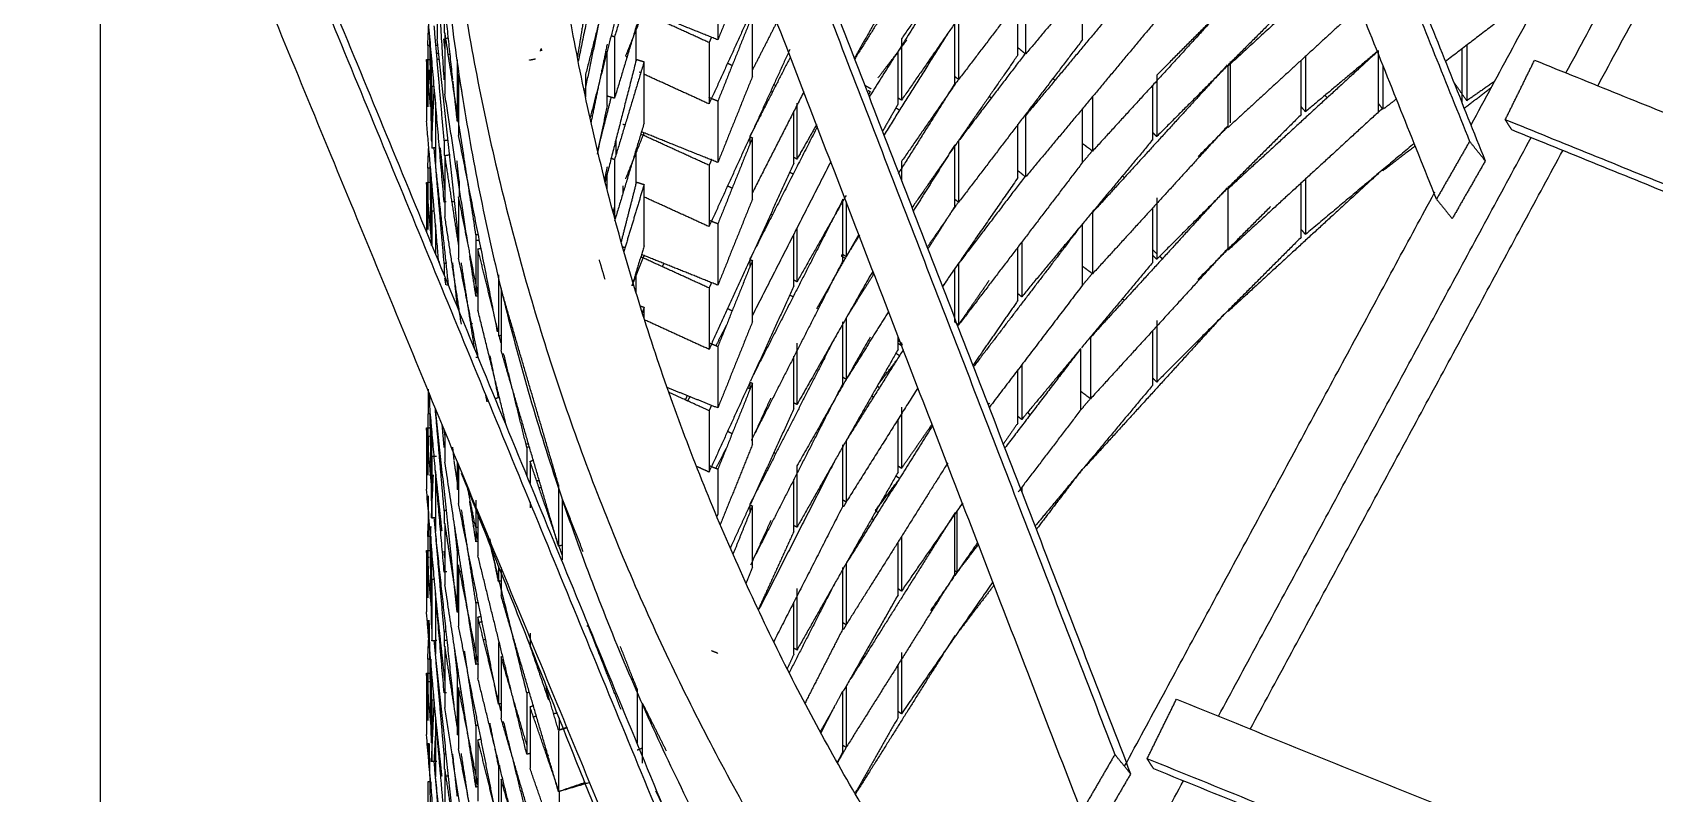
# Model space of a CAD drawing. Header units: millimetres. Extents: x 507.9 to 541, y 40.2 to 69.3.
# Drawn here: x 512.705 to 514.291, y 46.5 to 47.244 of the extents above; entities that cross this region are included whole.
import ezdxf

# ---------------------------------------------------------------- set-up
doc = ezdxf.new("R2010")
doc.units = ezdxf.units.MM
doc.layers.add('Make2D$Visible$Curves', color=7, linetype='Continuous', true_color=0x000000)

msp = doc.modelspace()

# ---------------------------------------------------------------- linework, layer by layer
at = {"layer": 'Make2D$Visible$Curves', "color": 18, "lineweight": -3, "true_color": 0x000000}
for points in [[(513.5639, 48.49888), (513.83715, 47.81827), (514.11039, 47.13766)], [(514.07804, 47.08119), (513.79968, 47.77564), (513.52132, 48.47009)], [(513.58407, 48.4678), (513.85491, 47.79319), (514.12576, 47.11857)], [(513.10106, 48.25327), (513.43227, 47.39569), (513.76349, 46.53811)], [(513.11648, 48.23429), (513.44769, 47.37671), (513.77891, 46.51913)], [(513.73084, 46.48194), (513.39464, 47.35353), (513.05845, 48.22512)], [(513.50866, 46.01484), (513.10515, 46.9946), (512.70163, 47.97436)], [(512.65705, 47.94805), (513.06716, 46.95334), (513.47728, 45.95863)], [(513.52401, 45.99606), (513.12049, 46.97582), (512.71698, 47.95559)], [(514.20467, 47.20466), (514.36685, 47.50482), (514.52903, 47.80499)], [(514.236, 47.19243), (514.39798, 47.49223), (514.55996, 47.79202)], [(514.11194, 47.15387), (514.27444, 47.45462), (514.43693, 47.75537)], [(512.77105, 47.67162), (512.77105, 46.4775), (512.77105, 45.28338)], [(513.10764, 47.19775), (513.10132, 47.29755), (513.09499, 47.39735)], [(513.80437, 47.37655), (513.74042, 47.29989), (513.67647, 47.22323)], [(513.11603, 47.19832), (513.10756, 47.27723), (513.0991, 47.35614)], [(513.59972, 47.36271), (513.5544, 47.29053), (513.50908, 47.21835)], [(513.73192, 47.35719), (513.6713, 47.27767), (513.61069, 47.19816)], [(513.26697, 47.35271), (513.25283, 47.28443), (513.2387, 47.21614)], [(513.6687, 47.34224), (513.61173, 47.26006), (513.55476, 47.17787)], [(513.29529, 47.33688), (513.27285, 47.24886), (513.25041, 47.16084)], [(513.3031, 47.33553), (513.28865, 47.28767), (513.27419, 47.2398)], [(513.40905, 47.32121), (513.39212, 47.27909), (513.37518, 47.23698)], [(513.61264, 47.32137), (513.5837, 47.27962), (513.55476, 47.23787)], [(513.607, 47.31431), (513.56515, 47.24764), (513.52329, 47.18098)], [(513.80421, 47.31634), (513.74016, 47.23957), (513.67612, 47.1628)], [(513.98512, 47.31313), (513.92959, 47.26215), (513.87406, 47.21117)], [(513.10088, 47.2913), (513.10088, 47.26451), (513.10088, 47.23773)], [(513.26697, 47.29271), (513.25589, 47.23919), (513.24481, 47.18567)], [(513.27082, 47.3009), (513.25835, 47.25199), (513.24588, 47.20308)], [(513.37518, 47.29698), (513.37518, 47.26698), (513.37518, 47.23698)], [(513.55143, 47.29413), (513.52989, 47.25626), (513.50836, 47.21839)], [(513.73192, 47.23719), (513.73192, 47.26345), (513.73192, 47.2897)], [(514.18448, 47.29059), (514.13561, 47.25316), (514.08675, 47.21573)], [(513.10759, 47.07833), (513.09894, 47.17795), (513.09029, 47.27758)], [(513.3031, 47.27553), (513.28865, 47.22767), (513.27419, 47.1798)], [(513.6687, 47.22224), (513.6687, 47.24825), (513.6687, 47.27426)], [(513.67625, 47.28297), (513.67625, 47.2532), (513.67625, 47.22342)], [(513.87659, 47.27582), (513.80914, 47.20199), (513.74168, 47.12817)], [(513.94569, 47.2839), (513.87505, 47.21312), (513.80441, 47.14234)], [(513.87718, 47.27526), (513.8408, 47.2388), (513.80441, 47.20234)], [(513.09152, 47.23136), (513.09239, 47.25035), (513.09327, 47.26933)], [(513.10764, 47.25775), (513.10764, 47.25082), (513.10764, 47.24389)], [(513.24407, 47.25841), (513.24096, 47.23921), (513.23785, 47.22001)], [(513.28509, 47.22097), (513.29404, 47.24324), (513.303, 47.26552)], [(513.36659, 47.23428), (513.33344, 47.2494), (513.30029, 47.26452)], [(513.37518, 47.23698), (513.33785, 47.25199), (513.30053, 47.26701)], [(513.40665, 47.2621), (513.38662, 47.21819), (513.36659, 47.17428)], [(513.40905, 47.26121), (513.39212, 47.21909), (513.37518, 47.17698)], [(513.40905, 47.20121), (513.40905, 47.23121), (513.40905, 47.26121)], [(513.61069, 47.25816), (513.61069, 47.22816), (513.61069, 47.19816)], [(514.00279, 47.26936), (513.93854, 47.21037), (513.87428, 47.15137)], [(513.10759, 47.13833), (513.10271, 47.19447), (513.09784, 47.25062)], [(513.13867, 47.04621), (513.12349, 47.14505), (513.10831, 47.24389)], [(513.10831, 47.24389), (513.10831, 47.21389), (513.10831, 47.18389)], [(513.29529, 47.21688), (513.29529, 47.23327), (513.29529, 47.24967)], [(513.43312, 47.25477), (513.42112, 47.23124), (513.40912, 47.20771)], [(513.59979, 47.24283), (513.56881, 47.19348), (513.53783, 47.14414)], [(513.607, 47.19431), (513.607, 47.22431), (513.607, 47.25431)], [(513.80424, 47.25638), (513.74043, 47.17989), (513.67662, 47.1034)], [(513.09152, 47.23136), (513.09152, 47.20136), (513.09152, 47.17136)], [(513.0943, 47.23136), (513.09311, 47.23136), (513.09192, 47.23136)], [(513.09537, 47.13756), (513.09446, 47.18883), (513.09354, 47.24009)], [(513.10156, 47.23137), (513.10054, 47.23137), (513.09951, 47.23137)], [(513.12171, 47.0436), (513.11129, 47.14066), (513.10088, 47.23773)], [(513.10831, 47.22848), (513.10779, 47.23326), (513.10728, 47.23804)], [(513.10933, 47.23864), (513.11055, 47.23877), (513.11176, 47.2389)], [(513.2018, 47.22601), (513.20215, 47.22715), (513.20249, 47.22829)], [(513.20246, 47.22837), (513.20258, 47.22724), (513.2027, 47.2261)], [(513.26697, 47.23271), (513.25908, 47.19462), (513.2512, 47.15653)], [(513.27419, 47.2398), (513.27261, 47.24028), (513.27102, 47.24076)], [(513.27419, 47.2398), (513.27419, 47.2098), (513.27419, 47.1798)], [(513.36897, 47.23948), (513.36778, 47.23688), (513.36659, 47.23428)], [(513.36659, 47.23428), (513.36659, 47.20428), (513.36659, 47.17428)], [(513.44566, 47.22764), (513.42631, 47.18522), (513.40697, 47.1428)], [(513.53197, 47.19984), (513.54597, 47.21821), (513.55998, 47.23658)], [(513.55476, 47.23787), (513.55476, 47.20787), (513.55476, 47.17787)], [(513.73192, 47.23719), (513.6713, 47.15767), (513.61069, 47.07816)], [(513.67625, 47.22297), (513.67247, 47.22612), (513.6687, 47.22927)], [(513.84393, 47.24007), (513.84414, 47.23992), (513.84434, 47.23977)], [(514.02104, 47.22622), (513.98547, 47.19643), (513.9499, 47.16663)], [(514.02138, 47.16643), (514.02138, 47.19643), (514.02138, 47.22643)], [(514.10322, 47.17506), (514.10322, 47.2017), (514.10322, 47.22835)], [(514.10765, 47.23174), (514.10765, 47.20457), (514.10765, 47.1774)], [(513.09029, 47.21758), (513.09289, 47.21768), (513.09549, 47.21778)], [(513.09428, 47.1716), (513.09229, 47.19459), (513.09029, 47.21758)], [(513.09029, 47.21758), (513.09029, 47.18758), (513.09029, 47.15758)], [(513.09548, 47.19116), (513.09518, 47.20791), (513.09488, 47.22465)], [(513.10267, 47.22338), (513.10154, 47.22346), (513.1004, 47.22354)], [(513.10083, 47.21799), (513.10196, 47.21804), (513.10309, 47.21808)], [(513.1138, 47.22258), (513.11281, 47.22265), (513.11181, 47.22273)], [(513.12044, 47.21728), (513.12044, 47.18728), (513.12044, 47.15728)], [(513.19098, 47.21721), (513.19387, 47.21779), (513.19677, 47.21836)], [(513.29529, 47.21688), (513.28016, 47.15754), (513.26503, 47.0982)], [(513.26697, 47.17271), (513.26697, 47.19925), (513.26697, 47.22579)], [(513.3031, 47.21553), (513.28865, 47.16767), (513.27419, 47.1198)], [(513.28509, 47.22097), (513.28598, 47.2207), (513.28687, 47.22043)], [(513.29529, 47.21789), (513.29919, 47.21671), (513.3031, 47.21553)], [(513.3031, 47.15553), (513.3031, 47.18553), (513.3031, 47.21553)], [(513.38922, 47.21175), (513.38713, 47.21281), (513.38504, 47.21388)], [(513.44608, 47.22019), (513.42636, 47.18152), (513.40665, 47.14286)], [(513.55143, 47.17413), (513.55143, 47.19985), (513.55143, 47.22558)], [(513.6687, 47.22224), (513.61696, 47.1476), (513.56522, 47.07297)], [(513.58427, 47.2181), (513.58374, 47.2185), (513.5832, 47.21891)], [(513.67625, 47.22416), (513.64347, 47.18116), (513.61069, 47.13816)], [(513.87343, 47.21236), (513.80755, 47.14026), (513.74168, 47.06817)], [(514.02047, 47.22559), (513.94726, 47.15838), (513.87406, 47.09117)], [(513.87406, 47.21117), (513.87406, 47.1818), (513.87406, 47.15244)], [(513.87659, 47.15582), (513.87659, 47.18582), (513.87659, 47.21582)], [(513.94569, 47.1639), (513.94569, 47.19042), (513.94569, 47.21694)], [(513.9499, 47.2208), (513.9499, 47.19371), (513.9499, 47.16663)], [(514.0257, 47.21176), (514.0257, 47.1907), (514.0257, 47.16964)], [(514.14528, 47.15882), (514.15962, 47.18795), (514.17395, 47.21708)], [(514.17395, 47.21708), (514.83265, 46.95078), (515.49135, 46.68449)], [(513.09255, 47.19379), (513.09287, 47.2007), (513.09319, 47.20762)], [(513.12044, 47.15728), (513.11833, 47.1769), (513.11622, 47.19653)], [(513.12171, 47.20346), (513.12185, 47.20349), (513.122, 47.20352)], [(513.12171, 47.20346), (513.12171, 47.17346), (513.12171, 47.14346)], [(513.12508, 47.1865), (513.12339, 47.19498), (513.12171, 47.20346)], [(513.12272, 47.19871), (513.12231, 47.19868), (513.12189, 47.19866)], [(513.24588, 47.20308), (513.24588, 47.19205), (513.24588, 47.18103)], [(513.29984, 47.20472), (513.29924, 47.20499), (513.29865, 47.20526)], [(513.36659, 47.17428), (513.33485, 47.18876), (513.3031, 47.20323)], [(513.40905, 47.20121), (513.39212, 47.15909), (513.37518, 47.11698)], [(513.38588, 47.2053), (513.38606, 47.20522), (513.38623, 47.20514)], [(513.607, 47.19431), (513.5793, 47.15018), (513.5516, 47.10606)], [(513.61069, 47.19856), (513.58272, 47.15822), (513.55476, 47.11787)], [(513.61069, 47.19816), (513.60884, 47.19955), (513.607, 47.20094)], [(513.70289, 47.19911), (513.70397, 47.19829), (513.70505, 47.19748)], [(513.80441, 47.20234), (513.80441, 47.17234), (513.80441, 47.14234)], [(514.10765, 47.1774), (514.10114, 47.18675), (514.09463, 47.1961)], [(514.13515, 47.19655), (514.1214, 47.18697), (514.10765, 47.1774)], [(513.09429, 47.17158), (513.09474, 47.18126), (513.09519, 47.19094)], [(513.09752, 47.1912), (513.0965, 47.19118), (513.09548, 47.19116)], [(513.09548, 47.19116), (513.09548, 47.16116), (513.09548, 47.13116)], [(513.09549, 47.13757), (513.0967, 47.16371), (513.09791, 47.18985)], [(513.13064, 47.03847), (513.11947, 47.11118), (513.10831, 47.18389)], [(513.12478, 47.18642), (513.12485, 47.18643), (513.12493, 47.18645)], [(513.27091, 47.18125), (513.26423, 47.15504), (513.25754, 47.12883)], [(513.27419, 47.1798), (513.27058, 47.18089), (513.26697, 47.18198)], [(513.37518, 47.17698), (513.37089, 47.17871), (513.36659, 47.18044)], [(513.45934, 47.1862), (513.4343, 47.13709), (513.40926, 47.08798)], [(513.42693, 47.18658), (513.42774, 47.18621), (513.42856, 47.18583)], [(513.43179, 47.19209), (513.43086, 47.19262), (513.42993, 47.19315)], [(513.51876, 47.1927), (513.52189, 47.19092), (513.52502, 47.18914)], [(513.52231, 47.18748), (513.52326, 47.18688), (513.52422, 47.18628)], [(513.52426, 47.18636), (513.5234, 47.18484), (513.52253, 47.18332)], [(513.55476, 47.17787), (513.55309, 47.17903), (513.55143, 47.18018)], [(513.64073, 47.18163), (513.64174, 47.18093), (513.64276, 47.18023)], [(513.74168, 47.18139), (513.74168, 47.15478), (513.74168, 47.12817)], [(513.80047, 47.13925), (513.80047, 47.16588), (513.80047, 47.19251)], [(513.9711, 47.18026), (513.97014, 47.18152), (513.96917, 47.18278)], [(514.03886, 47.17905), (514.03274, 47.17437), (514.02663, 47.16969)], [(514.13175, 47.1902), (514.11849, 47.18004), (514.10522, 47.16989)], [(513.0991, 47.17614), (513.0991, 47.14614), (513.0991, 47.11614)], [(513.26697, 47.17271), (513.26206, 47.14898), (513.25714, 47.12525)], [(513.37518, 47.17698), (513.37518, 47.14698), (513.37518, 47.11698)], [(513.44958, 47.11625), (513.44958, 47.14166), (513.44958, 47.16707)], [(513.45257, 47.17491), (513.45257, 47.14759), (513.45257, 47.12027)], [(513.55143, 47.17413), (513.54387, 47.16084), (513.53631, 47.14755)], [(513.5494, 47.17047), (513.55125, 47.16931), (513.55311, 47.16814)], [(513.67612, 47.1628), (513.67587, 47.16301), (513.67563, 47.16321)], [(513.67612, 47.1628), (513.67612, 47.13322), (513.67612, 47.10363)], [(513.73192, 47.11719), (513.73192, 47.14344), (513.73192, 47.16969)], [(513.94569, 47.1639), (513.87505, 47.09312), (513.80441, 47.02234)], [(514.02138, 47.16643), (513.94772, 47.0988), (513.87406, 47.03117)], [(513.9499, 47.16663), (513.9478, 47.16914), (513.94569, 47.17165)], [(514.02556, 47.17001), (514.02344, 47.16823), (514.02132, 47.16645)], [(514.0257, 47.16898), (514.02354, 47.17179), (514.02138, 47.17461)], [(513.10222, 47.02019), (513.09625, 47.08888), (513.09029, 47.15758)], [(513.12196, 47.15744), (513.1212, 47.15736), (513.12044, 47.15728)], [(513.3031, 47.15553), (513.28865, 47.10767), (513.27419, 47.0598)], [(513.28437, 47.1535), (513.28339, 47.1539), (513.2824, 47.1543)], [(513.37518, 47.11698), (513.33785, 47.13199), (513.30053, 47.14701)], [(513.47243, 47.15187), (513.43954, 47.08737), (513.40665, 47.02286)], [(513.47192, 47.1543), (513.46224, 47.13728), (513.45257, 47.12027)], [(513.6687, 47.10224), (513.6687, 47.1284), (513.6687, 47.15456)], [(513.87323, 47.15214), (513.80746, 47.08016), (513.74168, 47.00817)], [(513.87384, 47.1519), (513.85939, 47.13743), (513.84495, 47.12296)], [(513.87406, 47.15117), (513.87369, 47.15158), (513.87332, 47.15198)], [(515.49107, 46.61339), (514.81818, 46.8861), (514.14528, 47.15882)], [(514.15168, 47.14894), (514.14848, 47.15388), (514.14528, 47.15882)], [(515.49746, 46.60351), (514.82457, 46.87623), (514.15168, 47.14894)], [(513.09152, 47.11136), (513.09201, 47.12208), (513.09251, 47.1328)], [(513.09923, 47.13123), (513.09736, 47.13119), (513.09548, 47.13116)], [(513.0991, 47.11614), (513.09844, 47.12367), (513.09779, 47.1312)], [(513.10831, 47.09031), (513.1061, 47.11085), (513.1039, 47.13139)], [(513.11153, 47.13848), (513.10956, 47.1384), (513.10759, 47.13833)], [(513.10759, 47.13833), (513.10759, 47.13111), (513.10759, 47.12389)], [(513.15982, 46.95155), (513.14076, 47.0475), (513.12171, 47.14346)], [(513.27561, 47.13968), (513.27561, 47.13209), (513.27561, 47.12449)], [(513.28509, 47.10097), (513.29418, 47.12359), (513.30328, 47.14621)], [(513.36659, 47.11428), (513.33325, 47.12948), (513.29991, 47.14469)], [(513.40665, 47.1421), (513.38662, 47.09819), (513.36659, 47.05428)], [(513.40905, 47.14121), (513.39212, 47.09909), (513.37518, 47.05698)], [(513.4062, 47.14235), (513.40763, 47.14178), (513.40905, 47.14121)], [(513.40665, 47.14286), (513.40665, 47.13904), (513.40665, 47.13522)], [(513.40905, 47.08121), (513.40905, 47.11121), (513.40905, 47.14121)], [(513.60663, 47.13371), (513.58648, 47.10162), (513.56633, 47.06953)], [(513.607, 47.07431), (513.607, 47.10431), (513.607, 47.13431)], [(513.61069, 47.13816), (513.61069, 47.10816), (513.61069, 47.07816)], [(513.80047, 47.13925), (513.73641, 47.06246), (513.67235, 46.98567)], [(513.74168, 47.12817), (513.7368, 47.1318), (513.73192, 47.13542)], [(513.80441, 47.14234), (513.80244, 47.14431), (513.80047, 47.14628)], [(513.86481, 46.57563), (514.01764, 46.85848), (514.17046, 47.14133)], [(514.05631, 47.13576), (514.0031, 47.0912), (513.9499, 47.04663)], [(514.05744, 47.13328), (514.04157, 47.12113), (514.0257, 47.10898)], [(514.11039, 47.13766), (514.09422, 47.10942), (514.07804, 47.08119)], [(514.12576, 47.11857), (514.11808, 47.12811), (514.11039, 47.13766)], [(513.09517, 47.0358), (513.09443, 47.07704), (513.0937, 47.11828)], [(513.11178, 46.99791), (513.10544, 47.05702), (513.0991, 47.11614)], [(513.10831, 47.12389), (513.11084, 47.12428), (513.11337, 47.12467)], [(513.10831, 47.12389), (513.10831, 47.09389), (513.10831, 47.06389)], [(513.12167, 47.03691), (513.11499, 47.0804), (513.10831, 47.12389)], [(513.12222, 47.09887), (513.12116, 47.10874), (513.1201, 47.1186)], [(513.27419, 47.1198), (513.27277, 47.12023), (513.27134, 47.12066)], [(513.27419, 47.1198), (513.27419, 47.09143), (513.27419, 47.06306)], [(513.29529, 47.09688), (513.29529, 47.11327), (513.29529, 47.12967)], [(513.36922, 47.12004), (513.36791, 47.11716), (513.36659, 47.11428)], [(513.44958, 47.11625), (513.40809, 47.02526), (513.36659, 46.93428)], [(513.4856, 47.11771), (513.44736, 47.0427), (513.40911, 46.96769)], [(513.45257, 47.12027), (513.45108, 47.12112), (513.44958, 47.12197)], [(513.55476, 47.11787), (513.55476, 47.10869), (513.55476, 47.0995)], [(513.73192, 47.11719), (513.6713, 47.03767), (513.61069, 46.95816)], [(513.74124, 47.12825), (513.73661, 47.1227), (513.73197, 47.11714)], [(513.89591, 46.56298), (514.04888, 46.8461), (514.20184, 47.12922)], [(514.12576, 47.11857), (514.10958, 47.09033), (514.0934, 47.06209)], [(513.09152, 47.11136), (513.09152, 47.08136), (513.09152, 47.05136)], [(513.09427, 47.11136), (513.09289, 47.11136), (513.09152, 47.11136)], [(513.09564, 47.06934), (513.09534, 47.08609), (513.09504, 47.10284)], [(513.10759, 47.01833), (513.10353, 47.06503), (513.09948, 47.11173)], [(513.26697, 47.11271), (513.26574, 47.10677), (513.26451, 47.10082)], [(513.26697, 47.09058), (513.26697, 47.09822), (513.26697, 47.10585)], [(513.28652, 47.10054), (513.28663, 47.10051), (513.28673, 47.10047)], [(513.36659, 47.11428), (513.36659, 47.08428), (513.36659, 47.05428)], [(513.44559, 47.1075), (513.44726, 47.10665), (513.44893, 47.10579)], [(513.6687, 47.10224), (513.63192, 47.04918), (513.59514, 46.99612)], [(513.67612, 47.10399), (513.6434, 47.06107), (513.61069, 47.01816)], [(513.67612, 47.1028), (513.67241, 47.1059), (513.6687, 47.10899)], [(513.77104, 47.1038), (513.77201, 47.103), (513.77297, 47.10219)], [(514.02138, 47.10643), (513.94772, 47.0388), (513.87406, 46.97117)], [(513.9499, 47.1008), (513.9499, 47.07371), (513.9499, 47.04663)], [(514.0257, 47.10898), (514.02543, 47.10933), (514.02516, 47.10968)], [(513.09029, 47.09758), (513.09302, 47.09768), (513.09575, 47.09779)], [(513.09504, 47.04284), (513.09267, 47.07021), (513.09029, 47.09758)], [(513.09029, 47.09758), (513.09029, 47.07337), (513.09029, 47.04915)], [(513.14088, 46.98692), (513.13129, 47.03519), (513.12171, 47.08346)], [(513.12171, 47.08346), (513.12171, 47.05346), (513.12171, 47.02346)], [(513.12222, 47.09887), (513.12222, 47.09116), (513.12222, 47.08346)], [(513.29529, 47.09688), (513.28797, 47.06818), (513.28065, 47.03947)], [(513.2824, 47.0943), (513.2824, 47.0907), (513.2824, 47.0871)], [(513.3031, 47.09553), (513.29321, 47.06278), (513.28332, 47.03003)], [(513.29529, 47.09789), (513.29919, 47.09671), (513.3031, 47.09553)], [(513.3031, 47.03553), (513.3031, 47.06553), (513.3031, 47.09553)], [(513.38917, 47.09177), (513.38705, 47.09285), (513.38493, 47.09393)], [(513.40996, 47.08938), (513.40951, 47.08839), (513.40906, 47.0874)], [(513.50057, 47.0847), (513.47657, 47.04248), (513.45257, 47.00027)], [(513.58427, 47.0981), (513.58374, 47.0985), (513.5832, 47.09891)], [(513.8734, 47.09232), (513.80656, 47.01917), (513.73972, 46.94603)], [(513.77302, 46.52658), (513.92458, 46.8071), (514.07614, 47.08761)], [(513.87406, 47.09117), (513.8739, 47.09134), (513.87375, 47.09151)], [(513.87406, 47.09117), (513.87406, 47.0614), (513.87406, 47.03162)], [(513.87463, 47.09117), (513.87463, 47.09242), (513.87463, 47.09367)], [(513.94569, 47.0439), (513.94569, 47.07042), (513.94569, 47.09694)], [(514.07634, 47.08776), (514.07577, 47.08733), (514.0752, 47.08689)], [(513.09808, 47.06939), (513.09686, 47.06937), (513.09564, 47.06934)], [(513.09564, 47.06934), (513.09564, 47.05276), (513.09564, 47.03617)], [(513.10958, 47.07841), (513.10859, 47.07837), (513.10759, 47.07833)], [(513.11794, 47.07873), (513.11675, 47.07869), (513.11557, 47.07864)], [(513.27419, 47.07413), (513.27347, 47.07128), (513.27274, 47.06844)], [(513.36659, 47.05428), (513.33488, 47.06874), (513.30317, 47.0832)], [(513.40905, 47.08121), (513.39212, 47.03909), (513.37518, 46.99698)], [(513.49749, 47.08103), (513.4537, 46.99515), (513.40991, 46.90926)], [(513.49749, 47.02103), (513.49749, 47.05103), (513.49749, 47.08103)], [(513.50065, 47.0787), (513.50065, 47.05181), (513.50065, 47.02492)], [(513.61049, 47.07827), (513.59533, 47.05641), (513.58018, 47.03454)], [(513.607, 47.07431), (513.59397, 47.05356), (513.58095, 47.03281)], [(513.61069, 47.07816), (513.60884, 47.07955), (513.607, 47.08094)], [(513.74168, 47.06817), (513.74168, 47.03854), (513.74168, 47.00891)], [(513.80047, 47.01925), (513.80047, 47.0459), (513.80047, 47.07254)], [(513.80441, 47.08234), (513.80441, 47.05234), (513.80441, 47.02234)], [(513.91584, 47.07399), (513.8802, 47.03828), (513.84456, 47.00257)], [(514.07804, 47.08119), (514.08572, 47.07164), (514.0934, 47.06209)], [(513.0991, 47.05614), (513.0991, 47.04198), (513.0991, 47.02782)], [(513.12442, 46.959), (513.11636, 47.01145), (513.10831, 47.06389)], [(513.37518, 47.05698), (513.37089, 47.05871), (513.36659, 47.06044)], [(513.37518, 47.05698), (513.37518, 47.02698), (513.37518, 46.99698)], [(513.42693, 47.06658), (513.42774, 47.06621), (513.42856, 47.06583)], [(513.45257, 47.05292), (513.45257, 47.0266), (513.45257, 47.00027)], [(513.73192, 47.05719), (513.67864, 46.98729), (513.62535, 46.9174)], [(513.73192, 46.99719), (513.73192, 47.02719), (513.73192, 47.05719)], [(513.84572, 47.06204), (513.84532, 47.06248), (513.84491, 47.06292)], [(513.9499, 47.04663), (513.94783, 47.0491), (513.94576, 47.05157)], [(513.14107, 47.04658), (513.13987, 47.04639), (513.13867, 47.04621)], [(513.13867, 47.04621), (513.13867, 47.01621), (513.13867, 46.98621)], [(513.14205, 47.041), (513.14061, 47.04084), (513.13917, 47.04069)], [(513.44958, 46.99625), (513.44958, 47.02166), (513.44958, 47.04707)], [(513.51303, 47.04661), (513.49235, 47.01024), (513.47168, 46.97388)], [(513.4767, 47.03996), (513.47615, 47.04031), (513.4756, 47.04066)], [(513.51375, 47.04579), (513.50749, 47.03582), (513.50123, 47.02584)], [(513.67235, 47.03905), (513.67235, 47.01236), (513.67235, 46.98567)], [(513.94569, 47.0439), (513.87505, 46.97312), (513.80441, 46.90234)], [(513.10321, 47.01777), (513.10309, 47.01892), (513.10297, 47.02007)], [(513.14095, 46.92656), (513.13133, 46.97501), (513.12171, 47.02346)], [(513.13867, 46.98621), (513.13562, 47.00605), (513.13257, 47.02589)], [(513.14057, 47.03246), (513.14211, 47.03284), (513.14365, 47.03322)], [(513.14057, 47.03246), (513.14057, 47.00246), (513.14057, 46.97246)], [(513.16034, 46.95218), (513.15046, 46.99232), (513.14057, 47.03246)], [(513.25912, 47.02177), (513.26189, 47.01231), (513.26467, 47.00285)], [(513.28437, 47.0335), (513.28339, 47.0339), (513.2824, 47.0343)], [(513.3031, 47.03553), (513.29775, 47.01781), (513.2924, 47.00008)], [(513.29271, 46.99993), (513.29798, 47.01304), (513.30326, 47.02616)], [(513.36659, 46.99428), (513.33321, 47.0095), (513.29984, 47.02472)], [(513.37518, 46.99698), (513.33794, 47.01196), (513.30069, 47.02694)], [(513.40905, 47.02121), (513.39212, 46.97909), (513.37518, 46.93698)], [(513.40665, 47.02286), (513.40665, 47.01904), (513.40665, 47.01522)], [(513.40667, 47.02216), (513.40786, 47.02168), (513.40905, 47.02121)], [(513.40905, 46.96121), (513.40905, 46.99121), (513.40905, 47.02121)], [(513.49749, 47.02103), (513.45331, 46.93437), (513.40912, 46.84771)], [(513.49597, 47.02566), (513.49634, 47.02545), (513.4967, 47.02525)], [(513.49629, 47.02603), (513.49665, 47.02662), (513.49702, 47.0272)], [(513.50065, 47.02492), (513.49884, 47.02606), (513.49702, 47.0272)], [(513.49734, 47.02489), (513.4986, 47.02417), (513.49986, 47.02345)], [(513.6687, 46.98224), (513.6687, 47.00825), (513.6687, 47.03426)], [(513.71185, 47.03033), (513.71119, 47.03082), (513.71053, 47.03131)], [(513.87463, 47.03367), (513.80717, 46.95985), (513.73972, 46.88603)], [(513.80047, 47.03159), (513.80244, 47.02979), (513.80441, 47.028)], [(513.80441, 47.02234), (513.80245, 47.0243), (513.80049, 47.02625)], [(513.80737, 47.0253), (513.80868, 47.02411), (513.80998, 47.02292)], [(513.87406, 47.03117), (513.87383, 47.03142), (513.8736, 47.03167)], [(513.11011, 47.01843), (513.10885, 47.01838), (513.10759, 47.01833)], [(513.10759, 47.01833), (513.10759, 47.01274), (513.10759, 47.00715)], [(513.12044, 46.97728), (513.11821, 46.99804), (513.11598, 47.0188)], [(513.13733, 46.93494), (513.13087, 46.97697), (513.12442, 47.01899)], [(513.16066, 47.00729), (513.16066, 46.97729), (513.16066, 46.94729)], [(513.29529, 46.98943), (513.29529, 46.99955), (513.29529, 47.00967)], [(513.32104, 47.01511), (513.32181, 47.01662), (513.32258, 47.01814)], [(513.52682, 47.01086), (513.48969, 46.94556), (513.45257, 46.88027)], [(513.52765, 47.00793), (513.51442, 46.98684), (513.50118, 46.96576)], [(513.52564, 47.00879), (513.52691, 47.00807), (513.52818, 47.00735)], [(513.607, 46.96092), (513.607, 46.98708), (513.607, 47.01324)], [(513.61069, 47.01816), (513.61069, 46.98816), (513.61069, 46.95816)], [(513.80047, 47.01925), (513.76558, 46.97743), (513.7307, 46.93561)], [(513.74168, 47.00817), (513.73681, 47.01179), (513.73194, 47.0154)], [(513.7412, 47.0082), (513.73659, 47.00267), (513.73197, 46.99714)], [(513.10933, 46.99723), (513.10882, 47.00056), (513.10831, 47.00389)], [(513.10977, 46.99728), (513.11085, 46.9974), (513.11193, 46.99751)], [(513.1527, 46.98837), (513.15218, 46.98829), (513.15166, 46.98821)], [(513.16316, 46.99364), (513.16316, 46.96364), (513.16316, 46.93364)], [(513.21942, 46.80172), (513.19129, 46.89768), (513.16316, 46.99364)], [(513.29218, 46.99937), (513.29173, 46.99788), (513.29128, 46.9964)], [(513.29129, 46.99639), (513.29183, 46.99773), (513.29237, 46.99908)], [(513.36897, 46.99948), (513.36778, 46.99688), (513.36659, 46.99428)], [(513.36659, 46.99428), (513.36659, 46.96428), (513.36659, 46.93428)], [(513.44958, 46.99625), (513.42838, 46.94976), (513.40718, 46.90327)], [(513.45257, 47.00027), (513.45126, 47.00101), (513.44996, 47.00175)], [(513.59985, 47.00291), (513.59765, 46.99942), (513.59546, 46.99592)], [(513.64052, 47.00159), (513.62515, 46.97941), (513.60977, 46.95723)], [(513.73192, 46.99719), (513.68639, 46.93746), (513.64086, 46.87774)], [(513.67235, 46.98567), (513.67052, 46.9872), (513.6687, 46.98872)], [(513.12044, 46.97728), (513.12044, 46.97662), (513.12044, 46.97596)], [(513.14057, 46.9865), (513.13962, 46.98636), (513.13867, 46.98621)], [(513.16839, 46.85952), (513.15448, 46.91599), (513.14057, 46.97246)], [(513.29936, 46.97666), (513.30123, 46.9761), (513.3031, 46.97553)], [(513.3031, 46.97553), (513.30228, 46.97282), (513.30146, 46.9701)], [(513.3031, 46.96432), (513.3031, 46.96993), (513.3031, 46.97553)], [(513.38918, 46.97176), (513.38695, 46.9729), (513.38472, 46.97404)], [(513.44559, 46.9875), (513.44741, 46.98657), (513.44924, 46.98564)], [(513.6687, 46.98224), (513.64671, 46.95053), (513.62473, 46.91881)], [(513.77096, 46.98387), (513.7719, 46.98308), (513.77285, 46.98229)], [(513.13493, 46.9594), (513.13444, 46.95938), (513.13395, 46.95937)], [(513.36659, 46.93428), (513.33516, 46.94861), (513.30373, 46.96295)], [(513.37352, 46.93803), (513.37855, 46.9479), (513.38358, 46.95777)], [(513.40905, 46.96121), (513.39212, 46.91909), (513.37518, 46.87698)], [(513.40991, 46.96926), (513.40948, 46.96832), (513.40905, 46.96738)], [(513.49749, 46.90103), (513.49749, 46.93103), (513.49749, 46.96103)], [(513.54218, 46.97106), (513.52142, 46.93799), (513.50065, 46.90492)], [(513.50065, 46.96492), (513.50065, 46.93492), (513.50065, 46.90492)], [(513.61069, 46.95816), (513.60885, 46.95955), (513.60701, 46.96093)], [(513.86999, 46.96825), (513.80264, 46.89433), (513.73529, 46.82041)], [(513.80441, 46.96234), (513.80441, 46.93234), (513.80441, 46.90234)], [(513.16339, 46.94783), (513.16203, 46.94756), (513.16066, 46.94729)], [(513.16316, 46.94075), (513.16233, 46.9441), (513.16151, 46.94746)], [(513.48902, 46.94442), (513.44783, 46.86364), (513.40665, 46.78286)], [(513.52418, 46.94621), (513.48837, 46.88324), (513.45257, 46.82027)], [(513.55143, 46.93413), (513.55143, 46.9406), (513.55143, 46.94707)], [(513.55476, 46.94038), (513.55309, 46.94164), (513.55143, 46.9429)], [(513.55476, 46.94079), (513.55476, 46.93933), (513.55476, 46.93787)], [(513.73972, 46.94603), (513.73972, 46.91639), (513.73972, 46.88676)], [(513.80047, 46.89925), (513.80047, 46.92588), (513.80047, 46.95251)], [(513.84591, 46.94183), (513.84541, 46.94237), (513.84491, 46.94292)], [(513.14122, 46.9266), (513.13994, 46.92641), (513.13867, 46.92621)], [(513.16066, 46.88729), (513.15664, 46.90755), (513.15262, 46.92781)], [(513.21942, 46.74172), (513.19129, 46.83768), (513.16316, 46.93364)], [(513.1884, 46.83827), (513.17706, 46.88432), (513.16572, 46.93036)], [(513.17917, 46.93243), (513.1791, 46.93242), (513.17902, 46.93241)], [(513.37518, 46.93698), (513.37089, 46.93871), (513.36659, 46.94044)], [(513.37518, 46.93698), (513.37518, 46.90698), (513.37518, 46.87698)], [(513.44958, 46.87625), (513.44958, 46.90192), (513.44958, 46.9276)], [(513.45257, 46.94027), (513.45257, 46.91027), (513.45257, 46.88027)], [(513.55143, 46.93413), (513.502, 46.8472), (513.45257, 46.76027)], [(513.55655, 46.93395), (513.52886, 46.88985), (513.50118, 46.84576)], [(513.54936, 46.9305), (513.55116, 46.92937), (513.55296, 46.92824)], [(513.55476, 46.93787), (513.55325, 46.93892), (513.55173, 46.93997)], [(513.55564, 46.93915), (513.5552, 46.93851), (513.55476, 46.93787)], [(513.73017, 46.93518), (513.69306, 46.8865), (513.65595, 46.83782)], [(513.73024, 46.93506), (513.70129, 46.90037), (513.67235, 46.86567)], [(513.73024, 46.87527), (513.73024, 46.90527), (513.73024, 46.93527)], [(513.47659, 46.92003), (513.47607, 46.92036), (513.47555, 46.92069)], [(513.53181, 46.89963), (513.54086, 46.91151), (513.54991, 46.92338)], [(513.6687, 46.86224), (513.6687, 46.88825), (513.6687, 46.91426)], [(513.67235, 46.91905), (513.67235, 46.89236), (513.67235, 46.86567)], [(513.7097, 46.90832), (513.70915, 46.90873), (513.70861, 46.90913)], [(513.1076, 46.7165), (513.09984, 46.80588), (513.09208, 46.89525)], [(513.09208, 46.89525), (513.09208, 46.88331), (513.09208, 46.87136)], [(513.37518, 46.87698), (513.35041, 46.88694), (513.32564, 46.8969)], [(513.40665, 46.9021), (513.38662, 46.85819), (513.36659, 46.81428)], [(513.40905, 46.90121), (513.39212, 46.85909), (513.37518, 46.81698)], [(513.40467, 46.89673), (513.40554, 46.89633), (513.4064, 46.89594)], [(513.40665, 46.90286), (513.40665, 46.89934), (513.40665, 46.89583)], [(513.40677, 46.90212), (513.40791, 46.90166), (513.40905, 46.90121)], [(513.40905, 46.84121), (513.40905, 46.87121), (513.40905, 46.90121)], [(513.49749, 46.90103), (513.45328, 46.81432), (513.40907, 46.72761)], [(513.50065, 46.90492), (513.49907, 46.90592), (513.49749, 46.90691)], [(513.57085, 46.89672), (513.53575, 46.84082), (513.50065, 46.78492)], [(513.53316, 46.89669), (513.53219, 46.89743), (513.53121, 46.89816)], [(513.73972, 46.88603), (513.73499, 46.88954), (513.73025, 46.89306)], [(513.80047, 46.89925), (513.76622, 46.8582), (513.73198, 46.81715)], [(513.80441, 46.90234), (513.80244, 46.90431), (513.80047, 46.90628)], [(513.09372, 46.87734), (513.09361, 46.88339), (513.0935, 46.88945)], [(513.14958, 46.8831), (513.14889, 46.88659), (513.14819, 46.89008)], [(513.15763, 46.88615), (513.15956, 46.88692), (513.1615, 46.88769)], [(513.36659, 46.87428), (513.34705, 46.88319), (513.3275, 46.89211)], [(513.3436, 46.88486), (513.34461, 46.88706), (513.34561, 46.88927)], [(513.346, 46.88407), (513.3471, 46.88621), (513.34819, 46.88836)], [(513.369, 46.87956), (513.3678, 46.87692), (513.36659, 46.87428)], [(513.42687, 46.88644), (513.41743, 46.86574), (513.40799, 46.84505)], [(513.45257, 46.88027), (513.45108, 46.88112), (513.44958, 46.88197)], [(513.52564, 46.88879), (513.52658, 46.88826), (513.52752, 46.88772)], [(513.55476, 46.87787), (513.55476, 46.84787), (513.55476, 46.81787)], [(513.64061, 46.88172), (513.64005, 46.88091), (513.63949, 46.88011)], [(513.73944, 46.88609), (513.73489, 46.88064), (513.73034, 46.87518)], [(513.09152, 46.87136), (513.09152, 46.84136), (513.09152, 46.81136)], [(513.09358, 46.87136), (513.09255, 46.87136), (513.09152, 46.87136)], [(513.09564, 46.76934), (513.09473, 46.82024), (513.09383, 46.87114)], [(513.1076, 46.7765), (513.1033, 46.82611), (513.09899, 46.87572)], [(513.12044, 46.67728), (513.10977, 46.77671), (513.0991, 46.87614)], [(513.36659, 46.87428), (513.36659, 46.84428), (513.36659, 46.81428)], [(513.44958, 46.87625), (513.42829, 46.82956), (513.407, 46.78288)], [(513.55143, 46.81413), (513.55143, 46.84), (513.55143, 46.86587)], [(513.6687, 46.86224), (513.66154, 46.85191), (513.65437, 46.84158)], [(513.67235, 46.86567), (513.67052, 46.8672), (513.6687, 46.86872)], [(513.73024, 46.87527), (513.69957, 46.83503), (513.66889, 46.7948)], [(513.68064, 46.87021), (513.67936, 46.87137), (513.67808, 46.87254)], [(513.09029, 46.85758), (513.09271, 46.85767), (513.09513, 46.85777)], [(513.09487, 46.80479), (513.09258, 46.83118), (513.09029, 46.85758)], [(513.09029, 46.85758), (513.09029, 46.82758), (513.09029, 46.79758)], [(513.09208, 46.84931), (513.09262, 46.84932), (513.09315, 46.84933)], [(513.09236, 46.83389), (513.09222, 46.8416), (513.09208, 46.84931)], [(513.09564, 46.82934), (513.09536, 46.84505), (513.09508, 46.86075)], [(513.10759, 46.83833), (513.10666, 46.84907), (513.10572, 46.8598)], [(513.10831, 46.85031), (513.10807, 46.85249), (513.10784, 46.85468)], [(513.10831, 46.85354), (513.10831, 46.83872), (513.10831, 46.82389)], [(513.38917, 46.85177), (513.38697, 46.85289), (513.38477, 46.85401)], [(513.58528, 46.85971), (513.54324, 46.79275), (513.50119, 46.72578)], [(513.50523, 46.85221), (513.50511, 46.85229), (513.50499, 46.85237)], [(513.58469, 46.86105), (513.56972, 46.83946), (513.55476, 46.81787)], [(513.09996, 46.82942), (513.0978, 46.82938), (513.09564, 46.82934)], [(513.11734, 46.82611), (513.11667, 46.83241), (513.11599, 46.83871)], [(513.19049, 46.84159), (513.1893, 46.84154), (513.18812, 46.8415)], [(513.19102, 46.83892), (513.18971, 46.83859), (513.1884, 46.83827)], [(513.1884, 46.83827), (513.1884, 46.8246), (513.1884, 46.81092)], [(513.37343, 46.81786), (513.37841, 46.82762), (513.38338, 46.83738)], [(513.40905, 46.84121), (513.39333, 46.8021), (513.3776, 46.763)], [(513.43176, 46.8321), (513.43084, 46.83263), (513.42993, 46.83315)], [(513.49749, 46.78103), (513.49749, 46.81103), (513.49749, 46.84103)], [(513.50065, 46.84484), (513.50065, 46.81488), (513.50065, 46.78492)], [(513.09564, 46.82934), (513.09564, 46.79934), (513.09564, 46.76934)], [(513.10548, 46.75664), (513.10229, 46.78639), (513.0991, 46.81614)], [(513.13867, 46.62621), (513.12349, 46.72505), (513.10831, 46.82389)], [(513.12158, 46.7975), (513.11942, 46.81156), (513.11726, 46.82561)], [(513.12044, 46.82412), (513.12044, 46.8107), (513.12044, 46.79728)], [(513.12171, 46.82104), (513.12171, 46.80225), (513.12171, 46.78346)], [(513.19152, 46.82475), (513.1933, 46.82536), (513.19509, 46.82597)], [(513.22317, 46.73255), (513.20734, 46.77865), (513.19152, 46.82475)], [(513.19152, 46.82475), (513.19152, 46.81405), (513.19152, 46.80336)], [(513.36659, 46.81428), (513.36046, 46.81708), (513.35432, 46.81987)], [(513.36841, 46.81971), (513.36752, 46.82006), (513.36663, 46.82042)], [(513.37518, 46.81698), (513.37219, 46.81819), (513.36919, 46.81939)], [(513.37518, 46.81698), (513.37518, 46.79504), (513.37518, 46.7731)], [(513.48884, 46.82405), (513.45205, 46.7519), (513.41526, 46.67976)], [(513.45257, 46.82027), (513.45257, 46.79027), (513.45257, 46.76027)], [(513.55143, 46.81413), (513.502, 46.7272), (513.45257, 46.64027)], [(513.6001, 46.82332), (513.55038, 46.74412), (513.50065, 46.66492)], [(513.55476, 46.81787), (513.55321, 46.81895), (513.55166, 46.82002)], [(513.73162, 46.81672), (513.70861, 46.78914), (513.68561, 46.76156)], [(513.73114, 46.81667), (513.70888, 46.78738), (513.68662, 46.75809)], [(513.73149, 46.81648), (513.73149, 46.81681), (513.73149, 46.81714)], [(513.09492, 46.81136), (513.0941, 46.81136), (513.09329, 46.81136)], [(513.09513, 46.7696), (513.09609, 46.79052), (513.09706, 46.81144)], [(513.0991, 46.81068), (513.0991, 46.78341), (513.0991, 46.75614)], [(513.36663, 46.2059), (513.24563, 46.50945), (513.12462, 46.81299)], [(513.13065, 46.79843), (513.13052, 46.79909), (513.13039, 46.79976)], [(513.13066, 46.79837), (513.13054, 46.79914), (513.13042, 46.7999)], [(513.20065, 46.80588), (513.19949, 46.80576), (513.19832, 46.80564)], [(513.20054, 46.79911), (513.20159, 46.79932), (513.20264, 46.79953)], [(513.21942, 46.80172), (513.21942, 46.77172), (513.21942, 46.74172)], [(513.44958, 46.75625), (513.44958, 46.78166), (513.44958, 46.80707)], [(513.52934, 46.77668), (513.54026, 46.79101), (513.55118, 46.80533)], [(513.54978, 46.81023), (513.55137, 46.80923), (513.55296, 46.80824)], [(513.67235, 46.79984), (513.67235, 46.79743), (513.67235, 46.79503)], [(513.10759, 46.59833), (513.09894, 46.69795), (513.09029, 46.79758)], [(513.09193, 46.79113), (513.09193, 46.77125), (513.09193, 46.75136)], [(513.12172, 46.79741), (513.12108, 46.79735), (513.12044, 46.79728)], [(513.16066, 46.58729), (513.14119, 46.68537), (513.12171, 46.78346)], [(513.1382, 46.76042), (513.13453, 46.77887), (513.13087, 46.79732)], [(513.13867, 46.74621), (513.13562, 46.76606), (513.13257, 46.7859)], [(513.13867, 46.7869), (513.13867, 46.76656), (513.13867, 46.74621)], [(513.19152, 46.78489), (513.19152, 46.78208), (513.19152, 46.77928)], [(513.22312, 46.78739), (513.22312, 46.75787), (513.22312, 46.72834)], [(513.24359, 46.73623), (513.23349, 46.76194), (513.22339, 46.78766)], [(513.40665, 46.7821), (513.39705, 46.76105), (513.38745, 46.74)], [(513.40665, 46.78286), (513.40665, 46.78256), (513.40665, 46.78227)], [(513.40723, 46.78194), (513.40814, 46.78157), (513.40905, 46.78121)], [(513.50065, 46.78492), (513.49912, 46.78589), (513.49758, 46.78685)], [(513.50073, 46.78497), (513.49949, 46.78279), (513.49825, 46.78061)], [(513.61448, 46.78403), (513.58462, 46.74095), (513.55476, 46.69787)], [(513.61476, 46.78379), (513.61384, 46.78258), (513.61292, 46.78136)], [(513.09152, 46.75136), (513.09208, 46.7636), (513.09265, 46.77583)], [(513.09938, 46.76941), (513.09751, 46.76938), (513.09564, 46.76934)], [(513.10759, 46.65833), (513.10277, 46.71386), (513.09795, 46.76939)], [(513.10978, 46.77659), (513.10869, 46.77654), (513.1076, 46.7765)], [(513.1076, 46.7765), (513.1076, 46.7702), (513.1076, 46.76389)], [(513.13867, 46.68621), (513.13166, 46.73183), (513.12466, 46.77745)], [(513.14057, 46.77529), (513.14057, 46.75388), (513.14057, 46.73246)], [(513.20761, 46.78044), (513.20761, 46.77915), (513.20761, 46.77787)], [(513.37518, 46.7731), (513.37467, 46.772), (513.37417, 46.77089)], [(513.40905, 46.78121), (513.39955, 46.75757), (513.39004, 46.73393)], [(513.40665, 46.78141), (513.40665, 46.77832), (513.40665, 46.77522)], [(513.42705, 46.76683), (513.41707, 46.74497), (513.4071, 46.7231)], [(513.40905, 46.72121), (513.40905, 46.75121), (513.40905, 46.78121)], [(513.49749, 46.78103), (513.46366, 46.71467), (513.42982, 46.64831)], [(513.607, 46.77431), (513.55612, 46.69326), (513.50523, 46.61222)], [(513.52587, 46.76866), (513.52674, 46.76817), (513.5276, 46.76768)], [(513.5318, 46.77453), (513.5305, 46.77551), (513.5292, 46.77649)], [(513.607, 46.71431), (513.607, 46.74431), (513.607, 46.77431)], [(513.61258, 46.78092), (513.61079, 46.77858), (513.60901, 46.77623)], [(513.60901, 46.77623), (513.60901, 46.74623), (513.60901, 46.71623)], [(513.09152, 46.75136), (513.09152, 46.72136), (513.09152, 46.69136)], [(513.09359, 46.75136), (513.09255, 46.75136), (513.09152, 46.75136)], [(513.09543, 46.66086), (513.09454, 46.71104), (513.09365, 46.76121)], [(513.09489, 46.75136), (513.09448, 46.75136), (513.09408, 46.75136)], [(513.09429, 46.75136), (513.09451, 46.75617), (513.09473, 46.76097)], [(513.09564, 46.70934), (513.09526, 46.73036), (513.09489, 46.75137)], [(513.1173, 46.5865), (513.1082, 46.67132), (513.0991, 46.75614)], [(513.10831, 46.76389), (513.10831, 46.73389), (513.10831, 46.70389)], [(513.11727, 46.70555), (513.11279, 46.73472), (513.10831, 46.76389)], [(513.12044, 46.73728), (513.11907, 46.74996), (513.11771, 46.76265)], [(513.14057, 46.74849), (513.13962, 46.75327), (513.13867, 46.75805)], [(513.1391, 46.76043), (513.13984, 46.76051), (513.14058, 46.76059)], [(513.44958, 46.75625), (513.43216, 46.71804), (513.41474, 46.67984)], [(513.45257, 46.76027), (513.45125, 46.76102), (513.44993, 46.76177)], [(513.55476, 46.7511), (513.55476, 46.72449), (513.55476, 46.69787)], [(513.09029, 46.73758), (513.09274, 46.73767), (513.0952, 46.73777)], [(513.09504, 46.68284), (513.09267, 46.71021), (513.09029, 46.73758)], [(513.09029, 46.73758), (513.09029, 46.70758), (513.09029, 46.67758)], [(513.10831, 46.73031), (513.10796, 46.73358), (513.1076, 46.73686)], [(513.12203, 46.73745), (513.12124, 46.73736), (513.12044, 46.73728)], [(513.12044, 46.73728), (513.12044, 46.70728), (513.12044, 46.67728)], [(513.14057, 46.7465), (513.13962, 46.74636), (513.13867, 46.74621)], [(513.15312, 46.74151), (513.1521, 46.74566), (513.15107, 46.74981)], [(513.15296, 46.74841), (513.1523, 46.7483), (513.15164, 46.7482)], [(513.15379, 46.74192), (513.15316, 46.74506), (513.15254, 46.74819)], [(513.1884, 46.59827), (513.17081, 46.66969), (513.15322, 46.74111)], [(513.15352, 46.74083), (513.15342, 46.74082), (513.15332, 46.74081)], [(513.16066, 46.70729), (513.15731, 46.72417), (513.15396, 46.74106)], [(513.22316, 46.74281), (513.22129, 46.74226), (513.21942, 46.74172)], [(513.55143, 46.69413), (513.55143, 46.71996), (513.55143, 46.74579)], [(513.58291, 46.73594), (513.58245, 46.73628), (513.58199, 46.73663)], [(513.62924, 46.74533), (513.60616, 46.71203), (513.58308, 46.67873)], [(513.62993, 46.74368), (513.61989, 46.73051), (513.60984, 46.71733)], [(513.09193, 46.73113), (513.09246, 46.73114), (513.09299, 46.73115)], [(513.0922, 46.71553), (513.09207, 46.72333), (513.09193, 46.73113)], [(513.12171, 46.72346), (513.12171, 46.69346), (513.12171, 46.66346)], [(513.14102, 46.62619), (513.13137, 46.67483), (513.12171, 46.72346)], [(513.1884, 46.53827), (513.16449, 46.63537), (513.14057, 46.73246)], [(513.16066, 46.72259), (513.16066, 46.71494), (513.16066, 46.70729)], [(513.16316, 46.72101), (513.16316, 46.70733), (513.16316, 46.69364)], [(513.40905, 46.72121), (513.40591, 46.7134), (513.40277, 46.70559)], [(513.49749, 46.66103), (513.49749, 46.69103), (513.49749, 46.72103)], [(513.50065, 46.72492), (513.50065, 46.69492), (513.50065, 46.66492)], [(513.09829, 46.70939), (513.09696, 46.70937), (513.09564, 46.70934)], [(513.09564, 46.70934), (513.09564, 46.67959), (513.09564, 46.64984)], [(513.11022, 46.7166), (513.10891, 46.71655), (513.1076, 46.7165)], [(513.13867, 46.50621), (513.12349, 46.60505), (513.10831, 46.70389)], [(513.12154, 46.67774), (513.11963, 46.69014), (513.11773, 46.70255)], [(513.12492, 46.71718), (513.12395, 46.71714), (513.12297, 46.7171)], [(513.13492, 46.71758), (513.13441, 46.71756), (513.13391, 46.71754)], [(513.16322, 46.7078), (513.16194, 46.70754), (513.16066, 46.70729)], [(513.48881, 46.70401), (513.46688, 46.66099), (513.44495, 46.61798)], [(513.607, 46.71431), (513.55383, 46.62961), (513.50065, 46.54492)], [(513.64417, 46.70685), (513.59946, 46.64236), (513.55476, 46.57787)], [(513.60901, 46.71623), (513.608, 46.71699), (513.607, 46.71775)], [(513.64547, 46.70393), (513.62798, 46.68091), (513.61049, 46.6579)], [(513.0991, 46.69614), (513.0991, 46.66614), (513.0991, 46.63614)], [(513.10831, 46.61031), (513.1037, 46.65322), (513.0991, 46.69614)], [(513.21942, 46.50172), (513.19129, 46.59768), (513.16316, 46.69364)], [(513.44958, 46.63625), (513.44958, 46.66166), (513.44958, 46.68707)], [(513.45257, 46.70027), (513.45257, 46.67027), (513.45257, 46.64027)], [(513.55143, 46.69413), (513.52458, 46.64691), (513.49773, 46.5997)], [(513.55476, 46.69787), (513.5532, 46.69895), (513.55165, 46.70003)], [(513.0991, 46.57614), (513.09469, 46.62686), (513.09029, 46.67758)], [(513.12161, 46.6774), (513.12102, 46.67734), (513.12044, 46.67728)], [(513.14129, 46.68661), (513.13998, 46.68641), (513.13867, 46.68621)], [(513.13867, 46.68621), (513.13867, 46.65621), (513.13867, 46.62621)], [(513.14057, 46.67246), (513.14208, 46.67284), (513.1436, 46.67321)], [(513.14057, 46.67246), (513.14057, 46.64246), (513.14057, 46.61246)], [(513.16036, 46.59213), (513.15046, 46.6323), (513.14057, 46.67246)], [(513.09208, 46.66931), (513.09208, 46.66081), (513.09208, 46.65231)], [(513.0937, 46.63136), (513.09336, 46.65046), (513.09302, 46.66955)], [(513.1098, 46.65841), (513.1087, 46.65837), (513.10759, 46.65833)], [(513.10759, 46.65833), (513.10759, 46.65111), (513.10759, 46.64389)], [(513.16066, 46.46729), (513.14119, 46.56537), (513.12171, 46.66346)], [(513.1421, 46.66751), (513.14357, 46.6678), (513.14504, 46.66809)], [(513.19152, 46.65672), (513.19152, 46.65073), (513.19152, 46.64475)], [(513.24722, 46.66387), (513.24799, 46.66413), (513.24877, 46.6644)], [(513.28053, 46.58221), (513.26442, 46.62322), (513.2483, 46.66424)], [(513.49749, 46.66103), (513.47903, 46.62482), (513.46056, 46.5886)], [(513.50065, 46.66492), (513.49909, 46.6659), (513.49753, 46.66688)], [(513.50068, 46.66488), (513.49946, 46.66274), (513.49825, 46.66061)], [(513.09152, 46.63136), (513.092, 46.64184), (513.09248, 46.65231)], [(513.09564, 46.64934), (513.09563, 46.6496), (513.09563, 46.64985)], [(513.1004, 46.64943), (513.09802, 46.64939), (513.09564, 46.64934)], [(513.10759, 46.53833), (513.10277, 46.59386), (513.09795, 46.64939)], [(513.11092, 46.64962), (513.10926, 46.64959), (513.10759, 46.64956)], [(513.12154, 46.55776), (513.11492, 46.60083), (513.10831, 46.64389)], [(513.10831, 46.64389), (513.10831, 46.61389), (513.10831, 46.58389)], [(513.12044, 46.61728), (513.11907, 46.62996), (513.11771, 46.64265)], [(513.13867, 46.56621), (513.13306, 46.6027), (513.12746, 46.63919)], [(513.14815, 46.65028), (513.1471, 46.65026), (513.14604, 46.65024)], [(513.16193, 46.64754), (513.1613, 46.64742), (513.16066, 46.64729)], [(513.16066, 46.64729), (513.16066, 46.61729), (513.16066, 46.58729)], [(513.2099, 46.59119), (513.20071, 46.61797), (513.19152, 46.64475)], [(513.29625, 46.60219), (513.2881, 46.62292), (513.27996, 46.64365)], [(513.37518, 46.63698), (513.37207, 46.63823), (513.36897, 46.63948)], [(513.45257, 46.64027), (513.45108, 46.64112), (513.44958, 46.64197)], [(513.607, 46.65431), (513.55837, 46.57685), (513.50974, 46.49939)], [(513.09152, 46.63136), (513.09152, 46.60136), (513.09152, 46.57136)], [(513.0937, 46.63136), (513.09261, 46.63136), (513.09152, 46.63136)], [(513.09516, 46.54937), (513.09443, 46.59023), (513.0937, 46.6311)], [(513.09548, 46.59116), (513.09512, 46.61127), (513.09477, 46.63137)], [(513.11963, 46.44478), (513.10936, 46.54046), (513.0991, 46.63614)], [(513.14071, 46.62652), (513.13969, 46.62637), (513.13867, 46.62621)], [(513.16316, 46.63364), (513.16421, 46.63395), (513.16526, 46.63426)], [(513.16316, 46.63364), (513.16316, 46.60364), (513.16316, 46.57364)], [(513.1884, 46.54752), (513.17578, 46.59058), (513.16316, 46.63364)], [(513.16577, 46.63037), (513.16513, 46.63027), (513.16449, 46.63018)], [(513.18127, 46.63275), (513.18072, 46.63267), (513.18018, 46.63259)], [(513.25928, 46.63655), (513.25924, 46.63654), (513.25921, 46.63653)], [(513.26006, 46.63564), (513.25986, 46.63557), (513.25967, 46.6355)], [(513.44958, 46.63625), (513.44632, 46.6291), (513.44306, 46.62195)], [(513.55143, 46.57413), (513.55143, 46.59996), (513.55143, 46.62579)], [(513.55476, 46.63787), (513.55476, 46.60787), (513.55476, 46.57787)], [(513.09029, 46.61758), (513.09265, 46.61767), (513.09501, 46.61776)], [(513.09488, 46.56465), (513.09259, 46.59112), (513.09029, 46.61758)], [(513.09029, 46.61758), (513.09029, 46.58758), (513.09029, 46.55758)], [(513.09208, 46.60931), (513.09262, 46.60932), (513.09315, 46.60933)], [(513.12159, 46.6174), (513.12101, 46.61734), (513.12044, 46.61728)], [(513.12044, 46.61728), (513.12044, 46.58728), (513.12044, 46.55728)], [(513.1884, 46.41827), (513.16449, 46.51537), (513.14057, 46.61246)], [(513.16808, 46.62239), (513.16729, 46.62231), (513.16651, 46.62222)], [(513.58415, 46.61791), (513.58362, 46.61832), (513.58308, 46.61873)], [(513.10993, 46.59842), (513.10876, 46.59837), (513.10759, 46.59833)], [(513.11644, 46.59868), (513.11585, 46.59865), (513.11526, 46.59863)], [(513.12171, 46.60346), (513.12171, 46.57346), (513.12171, 46.54346)], [(513.14057, 46.50849), (513.13114, 46.55598), (513.12171, 46.60346)], [(513.12442, 46.59899), (513.12351, 46.59895), (513.12261, 46.59892)], [(513.13462, 46.59939), (513.13413, 46.59937), (513.13364, 46.59935)], [(513.19093, 46.59889), (513.18967, 46.59858), (513.1884, 46.59827)], [(513.1884, 46.59827), (513.1884, 46.56827), (513.1884, 46.53827)], [(513.21942, 46.56172), (513.21335, 46.58242), (513.20728, 46.60312)], [(513.2076, 46.60485), (513.2076, 46.60401), (513.2076, 46.60316)], [(513.29625, 46.60219), (513.29625, 46.57563), (513.29625, 46.54908)], [(513.497, 46.60006), (513.48652, 46.57951), (513.47605, 46.55897)], [(513.49749, 46.54103), (513.49749, 46.57016), (513.49749, 46.59928)], [(513.50065, 46.60492), (513.50065, 46.57492), (513.50065, 46.54492)], [(513.79505, 46.53392), (513.80938, 46.56305), (513.82371, 46.59218)], [(513.82371, 46.59218), (514.65266, 46.25688), (515.4816, 45.92159)], [(513.09519, 46.53105), (513.09655, 46.56045), (513.09791, 46.58985)], [(513.09802, 46.59121), (513.09675, 46.59118), (513.09548, 46.59116)], [(513.09548, 46.59116), (513.09548, 46.56116), (513.09548, 46.53116)], [(513.10549, 46.51659), (513.10229, 46.54636), (513.0991, 46.57614)], [(513.12856, 46.45203), (513.11843, 46.51796), (513.10831, 46.58389)], [(513.16293, 46.58774), (513.1618, 46.58751), (513.16066, 46.58729)], [(513.16316, 46.58075), (513.16234, 46.58406), (513.16153, 46.58737)], [(513.19152, 46.58475), (513.19328, 46.58535), (513.19505, 46.58596)], [(513.19152, 46.58475), (513.19152, 46.55475), (513.19152, 46.52475)], [(513.21997, 46.50188), (513.20574, 46.54331), (513.19152, 46.58475)], [(513.21828, 46.57844), (513.21656, 46.57817), (513.21484, 46.57791)], [(513.30112, 46.58773), (513.30112, 46.5587), (513.30112, 46.52967)], [(513.32512, 46.54119), (513.31332, 46.5648), (513.30152, 46.58841)], [(513.48897, 46.58429), (513.48215, 46.5723), (513.47534, 46.56032)], [(513.55476, 46.57787), (513.55319, 46.57896), (513.55162, 46.58005)], [(513.0991, 46.57181), (513.0991, 46.54397), (513.0991, 46.51614)], [(513.10759, 46.47833), (513.10355, 46.52485), (513.09951, 46.57137)], [(513.14095, 46.56656), (513.13981, 46.56639), (513.13867, 46.56621)], [(513.13867, 46.56621), (513.13867, 46.53621), (513.13867, 46.50621)], [(513.16066, 46.52729), (513.15654, 46.54803), (513.15242, 46.56878)], [(513.21942, 46.38172), (513.19129, 46.47768), (513.16316, 46.57364)], [(513.1884, 46.47827), (513.17706, 46.52432), (513.16572, 46.57036)], [(513.1981, 46.57534), (513.19659, 46.57511), (513.19507, 46.57487)], [(513.22814, 46.56427), (513.22378, 46.56299), (513.21942, 46.56172)], [(513.21942, 46.56121), (513.21942, 46.53146), (513.21942, 46.50172)], [(513.21997, 46.57382), (513.21997, 46.56787), (513.21997, 46.56192)], [(513.22797, 46.56462), (513.22397, 46.56325), (513.21997, 46.56188)], [(513.47663, 46.56001), (513.47579, 46.56054), (513.47494, 46.56107)], [(513.55143, 46.57413), (513.53038, 46.53712), (513.50934, 46.50011)], [(513.10759, 46.35833), (513.09894, 46.45795), (513.09029, 46.55758)], [(513.09208, 46.54931), (513.09208, 46.54151), (513.09208, 46.53371)], [(513.09525, 46.43119), (513.0942, 46.49004), (513.09316, 46.5489)], [(513.09799, 46.53174), (513.09855, 46.54389), (513.09912, 46.55604)], [(513.12171, 46.55741), (513.12107, 46.55735), (513.12044, 46.55728)], [(513.14057, 46.55246), (513.14229, 46.55289), (513.14402, 46.55332)], [(513.14057, 46.55246), (513.14057, 46.52246), (513.14057, 46.49246)], [(513.16047, 46.47165), (513.15052, 46.51206), (513.14057, 46.55246)], [(513.30149, 46.54425), (513.29887, 46.54322), (513.29625, 46.54219)], [(513.5006, 46.54474), (513.49655, 46.53762), (513.4925, 46.53049)], [(513.50065, 46.54492), (513.49907, 46.54592), (513.49749, 46.54691)], [(513.10042, 46.53125), (513.09795, 46.5312), (513.09548, 46.53116)], [(513.10759, 46.41833), (513.10271, 46.47453), (513.09783, 46.53073)], [(513.10958, 46.53841), (513.10859, 46.53837), (513.10759, 46.53833)], [(513.10759, 46.53833), (513.10759, 46.53111), (513.10759, 46.52389)], [(513.12044, 46.49728), (513.11822, 46.5179), (513.11601, 46.53851)], [(513.16066, 46.34729), (513.14119, 46.44537), (513.12171, 46.54346)], [(513.13867, 46.44621), (513.13154, 46.4926), (513.12442, 46.53899)], [(513.19189, 46.53913), (513.19015, 46.5387), (513.1884, 46.53827)], [(513.20769, 46.54302), (513.2069, 46.54283), (513.20611, 46.54263)], [(513.2076, 46.54206), (513.2076, 46.53998), (513.2076, 46.53791)], [(513.20955, 46.537), (513.20903, 46.53689), (513.2085, 46.53679)], [(513.49749, 46.54103), (513.49486, 46.53587), (513.49222, 46.5307)], [(513.76349, 46.53811), (513.74716, 46.51002), (513.73084, 46.48194)], [(513.77891, 46.51913), (513.7712, 46.52862), (513.76349, 46.53811)], [(515.48132, 45.85049), (514.63818, 46.1922), (513.79505, 46.53392)], [(513.80145, 46.52404), (513.79825, 46.52898), (513.79505, 46.53392)], [(513.11769, 46.3429), (513.10839, 46.42952), (513.0991, 46.51614)], [(513.10831, 46.52389), (513.10831, 46.49389), (513.10831, 46.46389)], [(513.12171, 46.43664), (513.11501, 46.48027), (513.10831, 46.52389)], [(513.10971, 46.51727), (513.11081, 46.51739), (513.1119, 46.51751)], [(513.1618, 46.52752), (513.16123, 46.5274), (513.16066, 46.52729)], [(513.16066, 46.52729), (513.16066, 46.49729), (513.16066, 46.46729)], [(513.16316, 46.51364), (513.16415, 46.51393), (513.16514, 46.51422)], [(513.16316, 46.51364), (513.16316, 46.48364), (513.16316, 46.45364)], [(513.1884, 46.42752), (513.17578, 46.47058), (513.16316, 46.51364)], [(513.21997, 46.44188), (513.20574, 46.48331), (513.19152, 46.52475)], [(513.21124, 46.52773), (513.21165, 46.52785), (513.21205, 46.52797)], [(513.55219, 45.99702), (513.69143, 46.25472), (513.83066, 46.51243)], [(513.77891, 46.51913), (513.76259, 46.49105), (513.74626, 46.46296)], [(515.48771, 45.84061), (514.64458, 46.18233), (513.80145, 46.52404)], [(513.09152, 46.51136), (513.09152, 46.48136), (513.09152, 46.45136)], [(513.09465, 46.51136), (513.09308, 46.51136), (513.09152, 46.51136)], [(513.09504, 46.50315), (513.09497, 46.50717), (513.09489, 46.51119)], [(513.1002, 46.51137), (513.09989, 46.51137), (513.09958, 46.51137)], [(513.14096, 46.50656), (513.13981, 46.50639), (513.13867, 46.50621)], [(513.15251, 46.50834), (513.15206, 46.50827), (513.15162, 46.5082)], [(513.25002, 46.51069), (513.23472, 46.5062), (513.21942, 46.50172)], [(513.24553, 46.51065), (513.23275, 46.50626), (513.21997, 46.50188)], [(513.21997, 46.50188), (513.21997, 46.47208), (513.21997, 46.44228)], [(513.39053, 46.35029), (513.35254, 46.42631), (513.31455, 46.50233)]]:
    msp.add_open_spline(points, degree=2, dxfattribs=at)
for points, weights in [([(513.09539, 47.65986), (513.09539, 46.84272), (513.59408, 46.1954)], [0.853867800566, 0.859485104783, 0.965462160425]), ([(513.64635, 46.29213), (513.19539, 46.90165), (513.19539, 47.65986)], [0.958787893198, 0.859305501254, 0.853867800566]), ([(513.09539, 47.55986), (513.09539, 46.77179), (513.56262, 46.13717)], [0.853867800566, 0.859283981307, 0.958001953983])]:
    msp.add_rational_spline(points, weights, degree=2, dxfattribs=at)

doc.saveas('drawing.dxf')
